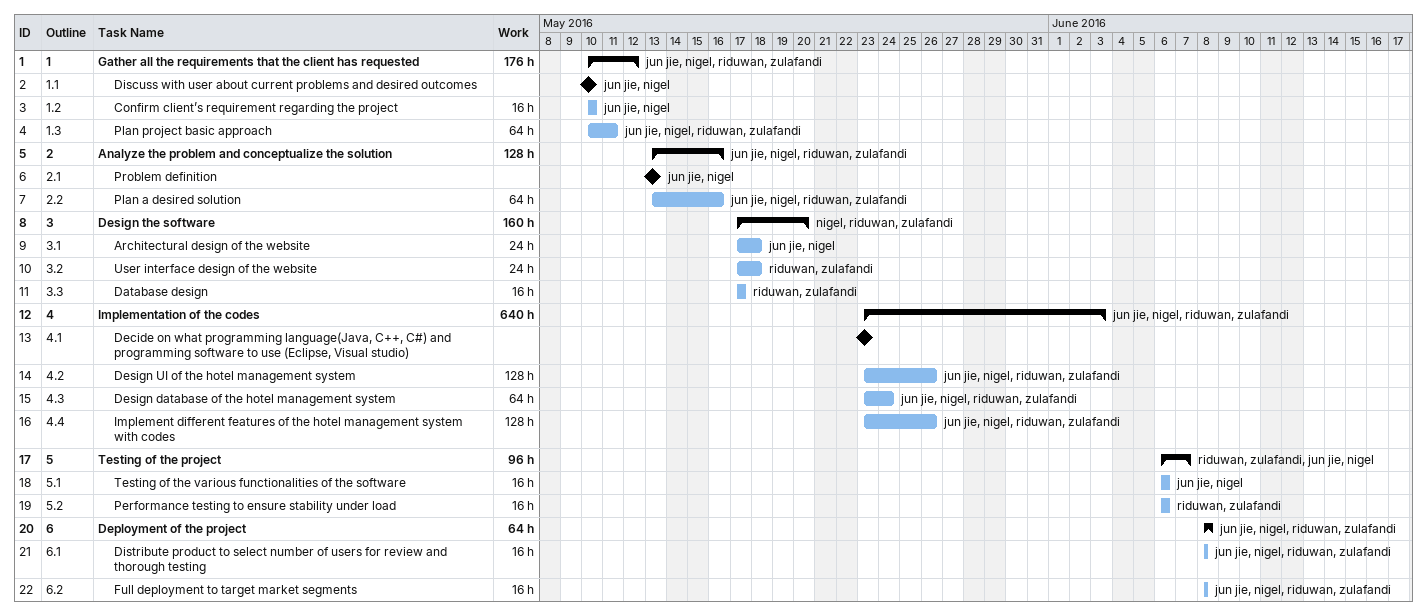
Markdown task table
| ID | WBS | Task | Start | Finish | Resources | Work (h) |
|---|---|---|---|---|---|---|
| 1 | 1 | **Gather all the requirements that the client has requested** | 2016-05-10 | 2016-05-12 | jun jie, nigel, riduwan, zulafandi | 176 |
| 2 | 1.1 | Discuss with user about current problems and desired outcomes (milestone) | 2016-05-10 | 2016-05-10 | jun jie, nigel |  |
| 3 | 1.2 | Confirm client’s requirement regarding the project | 2016-05-10 | 2016-05-10 | jun jie, nigel | 16 |
| 4 | 1.3 | Plan project basic approach | 2016-05-10 | 2016-05-11 | jun jie, nigel, riduwan, zulafandi | 64 |
| 5 | 2 | **Analyze the problem and conceptualize the solution** | 2016-05-13 | 2016-05-16 | jun jie, nigel, riduwan, zulafandi | 128 |
| 6 | 2.1 | Problem definition (milestone) | 2016-05-13 | 2016-05-13 | jun jie, nigel |  |
| 7 | 2.2 | Plan a desired solution | 2016-05-13 | 2016-05-16 | jun jie, nigel, riduwan, zulafandi | 64 |
| 8 | 3 | **Design the software** | 2016-05-17 | 2016-05-20 | nigel, riduwan, zulafandi | 160 |
| 9 | 3.1 | Architectural design of the website | 2016-05-17 | 2016-05-18 | jun jie, nigel | 24 |
| 10 | 3.2 | User interface design of the website | 2016-05-17 | 2016-05-18 | riduwan, zulafandi | 24 |
| 11 | 3.3 | Database design | 2016-05-17 | 2016-05-17 | riduwan, zulafandi | 16 |
| 12 | 4 | **Implementation of the codes** | 2016-05-23 | 2016-06-03 | jun jie, nigel, riduwan, zulafandi | 640 |
| 13 | 4.1 | Decide on what programming language(Java, C++, C#) and programming software to use (Eclipse, Visual studio) (milestone) | 2016-05-23 | 2016-05-23 |  |  |
| 14 | 4.2 | Design UI of the hotel management system | 2016-05-23 | 2016-05-26 | jun jie, nigel, riduwan, zulafandi | 128 |
| 15 | 4.3 | Design database of the hotel management system | 2016-05-23 | 2016-05-24 | jun jie, nigel, riduwan, zulafandi | 64 |
| 16 | 4.4 | Implement different features of the hotel management system with codes | 2016-05-23 | 2016-05-26 | jun jie, nigel, riduwan, zulafandi | 128 |
| 17 | 5 | **Testing of the project** | 2016-06-06 | 2016-06-07 | riduwan, zulafandi, jun jie, nigel | 96 |
| 18 | 5.1 | Testing of the various functionalities of the software | 2016-06-06 | 2016-06-06 | jun jie, nigel | 16 |
| 19 | 5.2 | Performance testing to ensure stability under load | 2016-06-06 | 2016-06-06 | riduwan, zulafandi | 16 |
| 20 | 6 | **Deployment of the project** | 2016-06-08 | 2016-06-08 | jun jie, nigel, riduwan, zulafandi | 64 |
| 21 | 6.1 | Distribute product to select number of users for review and thorough testing | 2016-06-08 | 2016-06-08 | jun jie, nigel, riduwan, zulafandi | 16 |
| 22 | 6.2 | Full deployment to target market segments | 2016-06-08 | 2016-06-08 | jun jie, nigel, riduwan, zulafandi | 16 |
